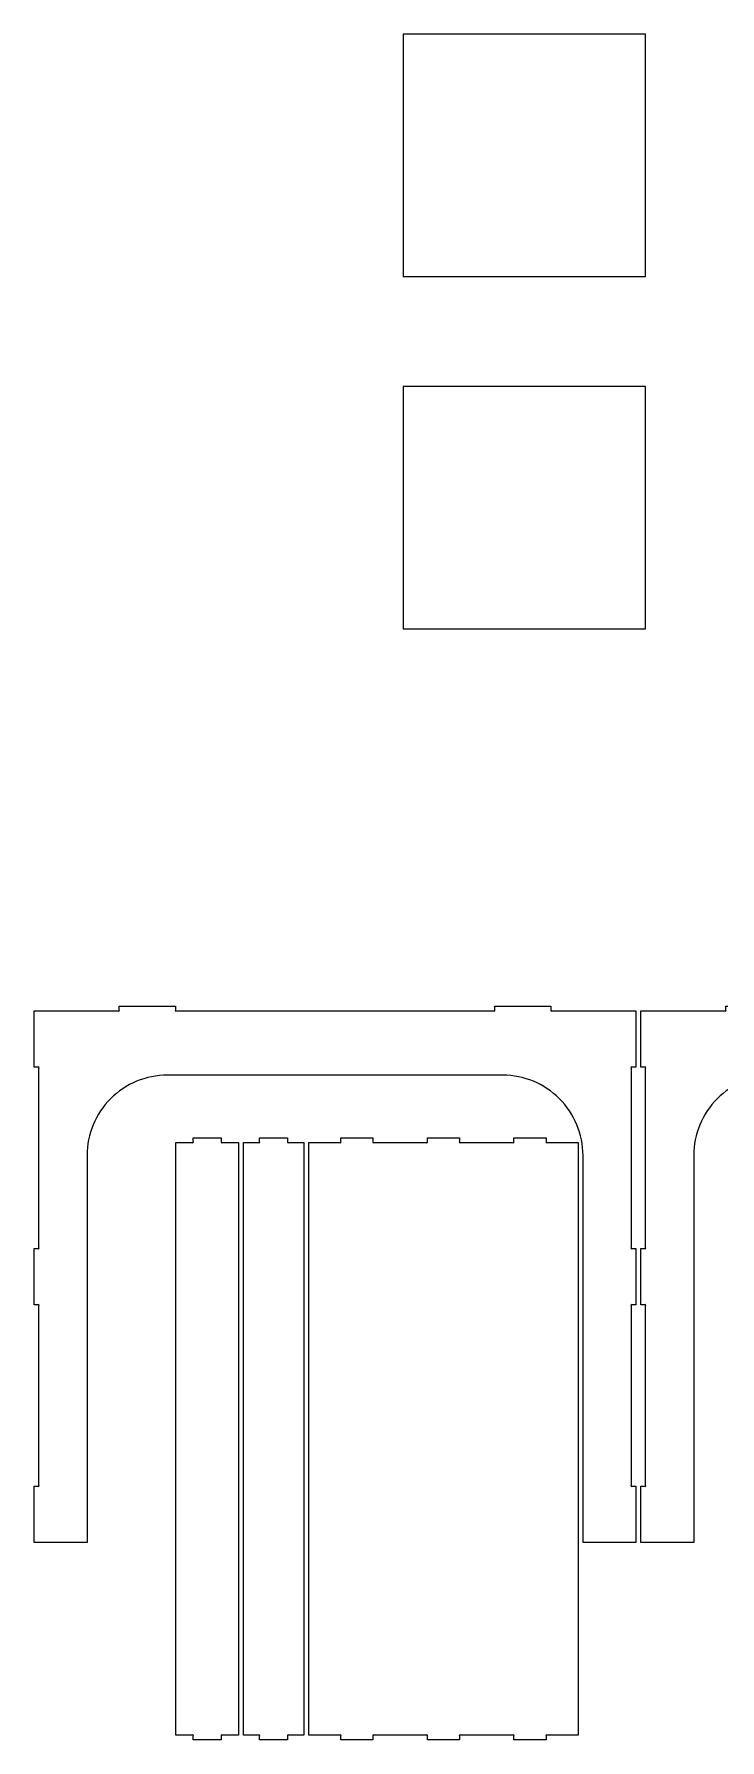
# Model space of a CAD drawing. Header units: millimetres. Extents: x -3384 to 3389, y -1572 to 2591.
# Drawn here: x -919 to -64, y 467 to 2591 of the extents above; entities that cross this region are included whole.
import ezdxf

# ---------------------------------------------------------------- set-up
doc = ezdxf.new("R2010")
doc.units = ezdxf.units.MM
doc.header["$MEASUREMENT"] = 0
doc.layers.add('Camada 1', color=7, linetype='Continuous')

msp = doc.modelspace()

# ---------------------------------------------------------------- linework, layer by layer
at = {"layer": 'Camada 1', "color": 230}
msp.add_lwpolyline([(-458.7279, 2289.1818), (-156.7415, 2289.1818), (-156.7415, 2591.1682), (-458.7279, 2591.1682), (-458.7279, 2289.1818)], close=True, dxfattribs=at)
at = {"layer": 'Camada 1', "color": 30}
msp.add_lwpolyline([(-458.7279, 1850.3575), (-156.7415, 1850.3575), (-156.7415, 2152.3439), (-458.7279, 2152.3439), (-458.7279, 1850.3575)], close=True, dxfattribs=at)
at = {"layer": 'Camada 1', "color": 230, "lineweight": 9}
for points, knots in [([(-813.9843, 1374.4552), (-813.9843, 1374.4552), (-918.5701, 1374.4552), (-918.5701, 1374.4552), (-918.5701, 1374.4552), (-918.5701, 1374.4552), (-918.5701, 1304.4552), (-918.5701, 1304.4552), (-918.5701, 1304.4552), (-918.5701, 1304.4552), (-913.9843, 1304.4552), (-913.9843, 1304.4552), (-913.9843, 1304.4552), (-913.5938, 1304.8457), (-912.9606, 1304.8457), (-912.5701, 1304.4552), (-912.5701, 1304.4552), (-912.1796, 1304.0647), (-912.1796, 1303.4315), (-912.5701, 1303.041), (-912.5701, 1303.041), (-912.5701, 1303.041), (-912.5701, 1079.8963), (-912.5701, 1079.8963), (-912.5701, 1079.8963), (-912.1796, 1079.5058), (-912.1796, 1078.8726), (-912.5701, 1078.4821), (-912.5701, 1078.4821), (-912.9606, 1078.0916), (-913.5938, 1078.0916), (-913.9843, 1078.4821), (-913.9843, 1078.4821), (-913.9843, 1078.4821), (-918.5701, 1078.4821), (-918.5701, 1078.4821), (-918.5701, 1078.4821), (-918.5701, 1078.4821), (-918.5701, 1008.4821), (-918.5701, 1008.4821), (-918.5701, 1008.4821), (-918.5701, 1008.4821), (-913.9843, 1008.4821), (-913.9843, 1008.4821), (-913.9843, 1008.4821), (-913.5938, 1008.8726), (-912.9606, 1008.8726), (-912.5701, 1008.4821), (-912.5701, 1008.4821), (-912.1796, 1008.0916), (-912.1796, 1007.4584), (-912.5701, 1007.0679), (-912.5701, 1007.0679), (-912.5701, 1007.0679), (-912.5701, 783.9232), (-912.5701, 783.9232), (-912.5701, 783.9232), (-912.1796, 783.5327), (-912.1796, 782.8995), (-912.5701, 782.509), (-912.5701, 782.509), (-912.9606, 782.1185), (-913.5938, 782.1185), (-913.9843, 782.509), (-913.9843, 782.509), (-913.9843, 782.509), (-918.5701, 782.509), (-918.5701, 782.509), (-918.5701, 782.509), (-918.5701, 782.509), (-918.5701, 712.509), (-918.5701, 712.509), (-918.5701, 712.509), (-918.5701, 712.509), (-852.5701, 712.509), (-852.5701, 712.509), (-852.5701, 712.509), (-852.5701, 712.509), (-852.5701, 1194.4553), (-852.5701, 1194.4553), (-852.5701, 1194.4553), (-852.5701, 1220.9768), (-842.0344, 1246.4122), (-823.2808, 1265.1659), (-823.2808, 1265.1659), (-804.5271, 1283.9195), (-779.0917, 1294.4552), (-752.5701, 1294.4552), (-752.5701, 1294.4552), (-752.5701, 1294.4552), (-334.5703, 1294.4552), (-334.5703, 1294.4552), (-334.5703, 1294.4552), (-308.0487, 1294.4552), (-282.6133, 1283.9195), (-263.8596, 1265.1659), (-263.8596, 1265.1659), (-245.106, 1246.4122), (-234.5703, 1220.9768), (-234.5703, 1194.4553), (-234.5703, 1194.4553), (-234.5703, 1194.4553), (-234.5703, 712.509), (-234.5703, 712.509), (-234.5703, 712.509), (-234.5703, 712.509), (-168.5703, 712.509), (-168.5703, 712.509), (-168.5703, 712.509), (-168.5703, 712.509), (-168.5703, 782.509), (-168.5703, 782.509), (-168.5703, 782.509), (-168.5703, 782.509), (-173.1561, 782.509), (-173.1561, 782.509), (-173.1561, 782.509), (-173.5466, 782.1185), (-174.1798, 782.1185), (-174.5703, 782.509), (-174.5703, 782.509), (-174.9608, 782.8995), (-174.9608, 783.5327), (-174.5703, 783.9232), (-174.5703, 783.9232), (-174.5703, 783.9232), (-174.5703, 1007.0679), (-174.5703, 1007.0679), (-174.5703, 1007.0679), (-174.9608, 1007.4584), (-174.9608, 1008.0916), (-174.5703, 1008.4821), (-174.5703, 1008.4821), (-174.1798, 1008.8726), (-173.5466, 1008.8726), (-173.1561, 1008.4821), (-173.1561, 1008.4821), (-173.1561, 1008.4821), (-168.5703, 1008.4821), (-168.5703, 1008.4821), (-168.5703, 1008.4821), (-168.5703, 1008.4821), (-168.5703, 1078.4821), (-168.5703, 1078.4821), (-168.5703, 1078.4821), (-168.5703, 1078.4821), (-173.1561, 1078.4821), (-173.1561, 1078.4821), (-173.1561, 1078.4821), (-173.5466, 1078.0916), (-174.1798, 1078.0916), (-174.5703, 1078.4821), (-174.5703, 1078.4821), (-174.9608, 1078.8726), (-174.9608, 1079.5058), (-174.5703, 1079.8963), (-174.5703, 1079.8963), (-174.5703, 1079.8963), (-174.5703, 1303.041), (-174.5703, 1303.041), (-174.5703, 1303.041), (-174.9608, 1303.4315), (-174.9608, 1304.0647), (-174.5703, 1304.4552), (-174.5703, 1304.4552), (-174.1798, 1304.8457), (-173.5466, 1304.8457), (-173.1561, 1304.4552), (-173.1561, 1304.4552), (-173.1561, 1304.4552), (-168.5703, 1304.4552), (-168.5703, 1304.4552), (-168.5703, 1304.4552), (-168.5703, 1304.4552), (-168.5703, 1374.4552), (-168.5703, 1374.4552), (-168.5703, 1374.4552), (-168.5703, 1374.4552), (-273.1561, 1374.4552), (-273.1561, 1374.4552), (-273.1561, 1374.4552), (-273.5466, 1374.0647), (-274.1798, 1374.0647), (-274.5703, 1374.4552), (-274.5703, 1374.4552), (-274.9608, 1374.8457), (-274.9608, 1375.4789), (-274.5703, 1375.8694), (-274.5703, 1375.8694), (-274.5703, 1375.8694), (-274.5703, 1380.4552), (-274.5703, 1380.4552), (-274.5703, 1380.4552), (-274.5703, 1380.4552), (-344.5703, 1380.4552), (-344.5703, 1380.4552), (-344.5703, 1380.4552), (-344.5703, 1380.4552), (-344.5703, 1375.8694), (-344.5703, 1375.8694), (-344.5703, 1375.8694), (-344.1798, 1375.4789), (-344.1798, 1374.8457), (-344.5703, 1374.4552), (-344.5703, 1374.4552), (-344.9608, 1374.0647), (-345.594, 1374.0647), (-345.9845, 1374.4552), (-345.9845, 1374.4552), (-345.9845, 1374.4552), (-741.1559, 1374.4552), (-741.1559, 1374.4552), (-741.1559, 1374.4552), (-741.5464, 1374.0647), (-742.1796, 1374.0647), (-742.5702, 1374.4553), (-742.5702, 1374.4553), (-742.9606, 1374.8459), (-742.9606, 1375.4788), (-742.5702, 1375.8693), (-742.5702, 1375.8693), (-742.5702, 1375.8693), (-742.5702, 1380.4552), (-742.5702, 1380.4552), (-742.5702, 1380.4552), (-742.5702, 1380.4552), (-812.5701, 1380.4552), (-812.5701, 1380.4552), (-812.5701, 1380.4552), (-812.5701, 1380.4552), (-812.5701, 1375.8694), (-812.5701, 1375.8694), (-812.5701, 1375.8694), (-812.1796, 1375.4789), (-812.1796, 1374.8457), (-812.5701, 1374.4552), (-812.5701, 1374.4552), (-812.9606, 1374.0647), (-813.5938, 1374.0647), (-813.9843, 1374.4552)], [0, 0, 0, 0, 0.016393443, 0.016393443, 0.016393443, 0.016393443, 0.032786885, 0.032786885, 0.032786885, 0.032786885, 0.049180328, 0.049180328, 0.049180328, 0.049180328, 0.06557377, 0.06557377, 0.06557377, 0.06557377, 0.081967213, 0.081967213, 0.081967213, 0.081967213, 0.098360656, 0.098360656, 0.098360656, 0.098360656, 0.114754098, 0.114754098, 0.114754098, 0.114754098, 0.131147541, 0.131147541, 0.131147541, 0.131147541, 0.147540984, 0.147540984, 0.147540984, 0.147540984, 0.163934426, 0.163934426, 0.163934426, 0.163934426, 0.180327869, 0.180327869, 0.180327869, 0.180327869, 0.196721311, 0.196721311, 0.196721311, 0.196721311, 0.213114754, 0.213114754, 0.213114754, 0.213114754, 0.229508197, 0.229508197, 0.229508197, 0.229508197, 0.245901639, 0.245901639, 0.245901639, 0.245901639, 0.262295082, 0.262295082, 0.262295082, 0.262295082, 0.278688525, 0.278688525, 0.278688525, 0.278688525, 0.295081967, 0.295081967, 0.295081967, 0.295081967, 0.31147541, 0.31147541, 0.31147541, 0.31147541, 0.327868852, 0.327868852, 0.327868852, 0.327868852, 0.344262295, 0.344262295, 0.344262295, 0.344262295, 0.360655738, 0.360655738, 0.360655738, 0.360655738, 0.37704918, 0.37704918, 0.37704918, 0.37704918, 0.393442623, 0.393442623, 0.393442623, 0.393442623, 0.409836066, 0.409836066, 0.409836066, 0.409836066, 0.426229508, 0.426229508, 0.426229508, 0.426229508, 0.442622951, 0.442622951, 0.442622951, 0.442622951, 0.459016393, 0.459016393, 0.459016393, 0.459016393, 0.475409836, 0.475409836, 0.475409836, 0.475409836, 0.491803279, 0.491803279, 0.491803279, 0.491803279, 0.508196721, 0.508196721, 0.508196721, 0.508196721, 0.524590164, 0.524590164, 0.524590164, 0.524590164, 0.540983607, 0.540983607, 0.540983607, 0.540983607, 0.557377049, 0.557377049, 0.557377049, 0.557377049, 0.573770492, 0.573770492, 0.573770492, 0.573770492, 0.590163934, 0.590163934, 0.590163934, 0.590163934, 0.606557377, 0.606557377, 0.606557377, 0.606557377, 0.62295082, 0.62295082, 0.62295082, 0.62295082, 0.639344262, 0.639344262, 0.639344262, 0.639344262, 0.655737705, 0.655737705, 0.655737705, 0.655737705, 0.672131148, 0.672131148, 0.672131148, 0.672131148, 0.68852459, 0.68852459, 0.68852459, 0.68852459, 0.704918033, 0.704918033, 0.704918033, 0.704918033, 0.721311475, 0.721311475, 0.721311475, 0.721311475, 0.737704918, 0.737704918, 0.737704918, 0.737704918, 0.754098361, 0.754098361, 0.754098361, 0.754098361, 0.770491803, 0.770491803, 0.770491803, 0.770491803, 0.786885246, 0.786885246, 0.786885246, 0.786885246, 0.803278689, 0.803278689, 0.803278689, 0.803278689, 0.819672131, 0.819672131, 0.819672131, 0.819672131, 0.836065574, 0.836065574, 0.836065574, 0.836065574, 0.852459016, 0.852459016, 0.852459016, 0.852459016, 0.868852459, 0.868852459, 0.868852459, 0.868852459, 0.885245902, 0.885245902, 0.885245902, 0.885245902, 0.901639344, 0.901639344, 0.901639344, 0.901639344, 0.918032787, 0.918032787, 0.918032787, 0.918032787, 0.93442623, 0.93442623, 0.93442623, 0.93442623, 0.950819672, 0.950819672, 0.950819672, 0.950819672, 0.967213115, 0.967213115, 0.967213115, 0.967213115, 1, 1, 1, 1]), ([(587.4295, 1374.4552), (587.4295, 1374.4552), (482.8437, 1374.4552), (482.8437, 1374.4552), (482.8437, 1374.4552), (482.4532, 1374.0647), (481.82, 1374.0647), (481.4295, 1374.4552), (481.4295, 1374.4552), (481.039, 1374.8457), (481.039, 1375.4789), (481.4295, 1375.8694), (481.4295, 1375.8694), (481.4295, 1375.8694), (481.4295, 1380.4552), (481.4295, 1380.4552), (481.4295, 1380.4552), (481.4295, 1380.4552), (411.4295, 1380.4552), (411.4295, 1380.4552), (411.4295, 1380.4552), (411.4295, 1380.4552), (411.4295, 1375.8694), (411.4295, 1375.8694), (411.4295, 1375.8694), (411.82, 1375.4789), (411.82, 1374.8457), (411.4295, 1374.4552), (411.4295, 1374.4552), (411.039, 1374.0647), (410.4058, 1374.0647), (410.0153, 1374.4552), (410.0153, 1374.4552), (410.0153, 1374.4552), (14.8439, 1374.4552), (14.8439, 1374.4552), (14.8439, 1374.4552), (14.4534, 1374.0647), (13.8202, 1374.0647), (13.4296, 1374.4553), (13.4296, 1374.4553), (13.0392, 1374.8459), (13.0392, 1375.4788), (13.4296, 1375.8693), (13.4296, 1375.8693), (13.4296, 1375.8693), (13.4296, 1380.4552), (13.4296, 1380.4552), (13.4296, 1380.4552), (13.4296, 1380.4552), (-56.5703, 1380.4552), (-56.5703, 1380.4552), (-56.5703, 1380.4552), (-56.5703, 1380.4552), (-56.5703, 1375.8694), (-56.5703, 1375.8694), (-56.5703, 1375.8694), (-56.1798, 1375.4789), (-56.1798, 1374.8457), (-56.5703, 1374.4552), (-56.5703, 1374.4552), (-56.9608, 1374.0647), (-57.594, 1374.0647), (-57.9845, 1374.4552), (-57.9845, 1374.4552), (-57.9845, 1374.4552), (-162.5703, 1374.4552), (-162.5703, 1374.4552), (-162.5703, 1374.4552), (-162.5703, 1374.4552), (-162.5703, 1304.4552), (-162.5703, 1304.4552), (-162.5703, 1304.4552), (-162.5703, 1304.4552), (-157.9845, 1304.4552), (-157.9845, 1304.4552), (-157.9845, 1304.4552), (-157.594, 1304.8457), (-156.9608, 1304.8457), (-156.5703, 1304.4552), (-156.5703, 1304.4552), (-156.1798, 1304.0647), (-156.1798, 1303.4315), (-156.5703, 1303.041), (-156.5703, 1303.041), (-156.5703, 1303.041), (-156.5703, 1079.8963), (-156.5703, 1079.8963), (-156.5703, 1079.8963), (-156.1798, 1079.5058), (-156.1798, 1078.8726), (-156.5703, 1078.4821), (-156.5703, 1078.4821), (-156.9608, 1078.0916), (-157.594, 1078.0916), (-157.9845, 1078.4821), (-157.9845, 1078.4821), (-157.9845, 1078.4821), (-162.5703, 1078.4821), (-162.5703, 1078.4821), (-162.5703, 1078.4821), (-162.5703, 1078.4821), (-162.5703, 1008.4821), (-162.5703, 1008.4821), (-162.5703, 1008.4821), (-162.5703, 1008.4821), (-157.9845, 1008.4821), (-157.9845, 1008.4821), (-157.9845, 1008.4821), (-157.594, 1008.8726), (-156.9608, 1008.8726), (-156.5703, 1008.4821), (-156.5703, 1008.4821), (-156.1798, 1008.0916), (-156.1798, 1007.4584), (-156.5703, 1007.0679), (-156.5703, 1007.0679), (-156.5703, 1007.0679), (-156.5703, 783.9232), (-156.5703, 783.9232), (-156.5703, 783.9232), (-156.1798, 783.5327), (-156.1798, 782.8995), (-156.5703, 782.509), (-156.5703, 782.509), (-156.9608, 782.1185), (-157.594, 782.1185), (-157.9845, 782.509), (-157.9845, 782.509), (-157.9845, 782.509), (-162.5703, 782.509), (-162.5703, 782.509), (-162.5703, 782.509), (-162.5703, 782.509), (-162.5703, 712.509), (-162.5703, 712.509), (-162.5703, 712.509), (-162.5703, 712.509), (-96.5703, 712.509), (-96.5703, 712.509), (-96.5703, 712.509), (-96.5703, 712.509), (-96.5703, 1194.4553), (-96.5703, 1194.4553), (-96.5703, 1194.4553), (-96.5703, 1220.9768), (-86.0346, 1246.4122), (-67.281, 1265.1659), (-67.281, 1265.1659), (-48.5273, 1283.9195), (-23.0919, 1294.4552), (3.4297, 1294.4552), (3.4297, 1294.4552), (3.4297, 1294.4552), (421.4295, 1294.4552), (421.4295, 1294.4552), (421.4295, 1294.4552), (447.9511, 1294.4552), (473.3865, 1283.9195), (492.1402, 1265.1659), (492.1402, 1265.1659), (510.8938, 1246.4122), (521.4295, 1220.9768), (521.4295, 1194.4553), (521.4295, 1194.4553), (521.4295, 1194.4553), (521.4295, 712.509), (521.4295, 712.509), (521.4295, 712.509), (521.4295, 712.509), (587.4295, 712.509), (587.4295, 712.509), (587.4295, 712.509), (587.4295, 712.509), (587.4295, 782.509), (587.4295, 782.509), (587.4295, 782.509), (587.4295, 782.509), (582.8437, 782.509), (582.8437, 782.509), (582.8437, 782.509), (582.4532, 782.1185), (581.82, 782.1185), (581.4295, 782.509), (581.4295, 782.509), (581.039, 782.8995), (581.039, 783.5327), (581.4295, 783.9232), (581.4295, 783.9232), (581.4295, 783.9232), (581.4295, 1007.0679), (581.4295, 1007.0679), (581.4295, 1007.0679), (581.039, 1007.4584), (581.039, 1008.0916), (581.4295, 1008.4821), (581.4295, 1008.4821), (581.82, 1008.8726), (582.4532, 1008.8726), (582.8437, 1008.4821), (582.8437, 1008.4821), (582.8437, 1008.4821), (587.4295, 1008.4821), (587.4295, 1008.4821), (587.4295, 1008.4821), (587.4295, 1008.4821), (587.4295, 1078.4821), (587.4295, 1078.4821), (587.4295, 1078.4821), (587.4295, 1078.4821), (582.8437, 1078.4821), (582.8437, 1078.4821), (582.8437, 1078.4821), (582.4532, 1078.0916), (581.82, 1078.0916), (581.4295, 1078.4821), (581.4295, 1078.4821), (581.039, 1078.8726), (581.039, 1079.5058), (581.4295, 1079.8963), (581.4295, 1079.8963), (581.4295, 1079.8963), (581.4295, 1303.041), (581.4295, 1303.041), (581.4295, 1303.041), (581.039, 1303.4315), (581.039, 1304.0647), (581.4295, 1304.4552), (581.4295, 1304.4552), (581.82, 1304.8457), (582.4532, 1304.8457), (582.8437, 1304.4552), (582.8437, 1304.4552), (582.8437, 1304.4552), (587.4295, 1304.4552), (587.4295, 1304.4552), (587.4295, 1304.4552), (587.4295, 1304.4552), (587.4295, 1374.4552), (587.4295, 1374.4552)], [0, 0, 0, 0, 0.016393443, 0.016393443, 0.016393443, 0.016393443, 0.032786885, 0.032786885, 0.032786885, 0.032786885, 0.049180328, 0.049180328, 0.049180328, 0.049180328, 0.06557377, 0.06557377, 0.06557377, 0.06557377, 0.081967213, 0.081967213, 0.081967213, 0.081967213, 0.098360656, 0.098360656, 0.098360656, 0.098360656, 0.114754098, 0.114754098, 0.114754098, 0.114754098, 0.131147541, 0.131147541, 0.131147541, 0.131147541, 0.147540984, 0.147540984, 0.147540984, 0.147540984, 0.163934426, 0.163934426, 0.163934426, 0.163934426, 0.180327869, 0.180327869, 0.180327869, 0.180327869, 0.196721311, 0.196721311, 0.196721311, 0.196721311, 0.213114754, 0.213114754, 0.213114754, 0.213114754, 0.229508197, 0.229508197, 0.229508197, 0.229508197, 0.245901639, 0.245901639, 0.245901639, 0.245901639, 0.262295082, 0.262295082, 0.262295082, 0.262295082, 0.278688525, 0.278688525, 0.278688525, 0.278688525, 0.295081967, 0.295081967, 0.295081967, 0.295081967, 0.31147541, 0.31147541, 0.31147541, 0.31147541, 0.327868852, 0.327868852, 0.327868852, 0.327868852, 0.344262295, 0.344262295, 0.344262295, 0.344262295, 0.360655738, 0.360655738, 0.360655738, 0.360655738, 0.37704918, 0.37704918, 0.37704918, 0.37704918, 0.393442623, 0.393442623, 0.393442623, 0.393442623, 0.409836066, 0.409836066, 0.409836066, 0.409836066, 0.426229508, 0.426229508, 0.426229508, 0.426229508, 0.442622951, 0.442622951, 0.442622951, 0.442622951, 0.459016393, 0.459016393, 0.459016393, 0.459016393, 0.475409836, 0.475409836, 0.475409836, 0.475409836, 0.491803279, 0.491803279, 0.491803279, 0.491803279, 0.508196721, 0.508196721, 0.508196721, 0.508196721, 0.524590164, 0.524590164, 0.524590164, 0.524590164, 0.540983607, 0.540983607, 0.540983607, 0.540983607, 0.557377049, 0.557377049, 0.557377049, 0.557377049, 0.573770492, 0.573770492, 0.573770492, 0.573770492, 0.590163934, 0.590163934, 0.590163934, 0.590163934, 0.606557377, 0.606557377, 0.606557377, 0.606557377, 0.62295082, 0.62295082, 0.62295082, 0.62295082, 0.639344262, 0.639344262, 0.639344262, 0.639344262, 0.655737705, 0.655737705, 0.655737705, 0.655737705, 0.672131148, 0.672131148, 0.672131148, 0.672131148, 0.68852459, 0.68852459, 0.68852459, 0.68852459, 0.704918033, 0.704918033, 0.704918033, 0.704918033, 0.721311475, 0.721311475, 0.721311475, 0.721311475, 0.737704918, 0.737704918, 0.737704918, 0.737704918, 0.754098361, 0.754098361, 0.754098361, 0.754098361, 0.770491803, 0.770491803, 0.770491803, 0.770491803, 0.786885246, 0.786885246, 0.786885246, 0.786885246, 0.803278689, 0.803278689, 0.803278689, 0.803278689, 0.819672131, 0.819672131, 0.819672131, 0.819672131, 0.836065574, 0.836065574, 0.836065574, 0.836065574, 0.852459016, 0.852459016, 0.852459016, 0.852459016, 0.868852459, 0.868852459, 0.868852459, 0.868852459, 0.885245902, 0.885245902, 0.885245902, 0.885245902, 0.901639344, 0.901639344, 0.901639344, 0.901639344, 0.918032787, 0.918032787, 0.918032787, 0.918032787, 0.93442623, 0.93442623, 0.93442623, 0.93442623, 0.950819672, 0.950819672, 0.950819672, 0.950819672, 0.967213115, 0.967213115, 0.967213115, 0.967213115, 1, 1, 1, 1]), ([(-685.3362, 1216.5609), (-685.3362, 1216.5609), (-720.3361, 1216.5609), (-720.3361, 1216.5609), (-720.3361, 1216.5609), (-720.3361, 1216.5609), (-720.3362, 1211.9751), (-720.3362, 1211.9751), (-720.3362, 1211.9751), (-719.9457, 1211.5846), (-719.9457, 1210.9514), (-720.3362, 1210.5609), (-720.3362, 1210.5609), (-720.7267, 1210.1704), (-721.3599, 1210.1704), (-721.7504, 1210.5609), (-721.7504, 1210.5609), (-721.7504, 1210.5609), (-741.8361, 1210.5609), (-741.8361, 1210.5609), (-741.8361, 1210.5609), (-741.8361, 1210.5609), (-741.8361, 472.5618), (-741.8361, 472.5618), (-741.8361, 472.5618), (-741.8361, 472.5618), (-721.7503, 472.5618), (-721.7503, 472.5618), (-721.7503, 472.5618), (-721.3598, 472.9523), (-720.7266, 472.9523), (-720.3361, 472.5618), (-720.3361, 472.5618), (-719.9456, 472.1713), (-719.9456, 471.5381), (-720.3361, 471.1476), (-720.3361, 471.1476), (-720.3361, 471.1476), (-720.3361, 466.5618), (-720.3361, 466.5618), (-720.3361, 466.5618), (-720.3361, 466.5618), (-685.3362, 466.5618), (-685.3362, 466.5618), (-685.3362, 466.5618), (-685.3362, 466.5618), (-685.3362, 471.1476), (-685.3362, 471.1476), (-685.3362, 471.1476), (-685.7267, 471.5381), (-685.7267, 472.1713), (-685.3362, 472.5618), (-685.3362, 472.5618), (-684.9457, 472.9523), (-684.3125, 472.9523), (-683.922, 472.5618), (-683.922, 472.5618), (-683.922, 472.5618), (-663.8362, 472.5618), (-663.8362, 472.5618), (-663.8362, 472.5618), (-663.8362, 472.5618), (-663.8362, 1210.5609), (-663.8362, 1210.5609), (-663.8362, 1210.5609), (-663.8362, 1210.5609), (-683.922, 1210.5609), (-683.922, 1210.5609), (-683.922, 1210.5609), (-684.3125, 1210.1704), (-684.9457, 1210.1704), (-685.3362, 1210.5609), (-685.3362, 1210.5609), (-685.7267, 1210.9514), (-685.7267, 1211.5846), (-685.3362, 1211.9751), (-685.3362, 1211.9751), (-685.3362, 1211.9751), (-685.3362, 1216.5609), (-685.3362, 1216.5609)], [0, 0, 0, 0, 0.047619048, 0.047619048, 0.047619048, 0.047619048, 0.095238095, 0.095238095, 0.095238095, 0.095238095, 0.142857143, 0.142857143, 0.142857143, 0.142857143, 0.19047619, 0.19047619, 0.19047619, 0.19047619, 0.238095238, 0.238095238, 0.238095238, 0.238095238, 0.285714286, 0.285714286, 0.285714286, 0.285714286, 0.333333333, 0.333333333, 0.333333333, 0.333333333, 0.380952381, 0.380952381, 0.380952381, 0.380952381, 0.428571429, 0.428571429, 0.428571429, 0.428571429, 0.476190476, 0.476190476, 0.476190476, 0.476190476, 0.523809524, 0.523809524, 0.523809524, 0.523809524, 0.571428571, 0.571428571, 0.571428571, 0.571428571, 0.619047619, 0.619047619, 0.619047619, 0.619047619, 0.666666667, 0.666666667, 0.666666667, 0.666666667, 0.714285714, 0.714285714, 0.714285714, 0.714285714, 0.761904762, 0.761904762, 0.761904762, 0.761904762, 0.80952381, 0.80952381, 0.80952381, 0.80952381, 0.857142857, 0.857142857, 0.857142857, 0.857142857, 0.904761905, 0.904761905, 0.904761905, 0.904761905, 1, 1, 1, 1]), ([(-582.3662, 1210.5618), (-582.3662, 1210.5618), (-601.187, 1210.5618), (-601.187, 1210.5618), (-601.187, 1210.5618), (-601.5775, 1210.1713), (-602.2107, 1210.1713), (-602.6012, 1210.5618), (-602.6012, 1210.5618), (-602.9917, 1210.9523), (-602.9917, 1211.5855), (-602.6012, 1211.976), (-602.6012, 1211.976), (-602.6012, 1211.976), (-602.6012, 1216.5618), (-602.6012, 1216.5618), (-602.6012, 1216.5618), (-602.6012, 1216.5618), (-637.6012, 1216.5618), (-637.6012, 1216.5618), (-637.6012, 1216.5618), (-637.6012, 1216.5618), (-637.6012, 1211.976), (-637.6012, 1211.976), (-637.6012, 1211.976), (-637.2107, 1211.5855), (-637.2107, 1210.9523), (-637.6012, 1210.5618), (-637.6012, 1210.5618), (-637.9917, 1210.1713), (-638.6249, 1210.1713), (-639.0154, 1210.5618), (-639.0154, 1210.5618), (-639.0154, 1210.5618), (-657.8362, 1210.5618), (-657.8362, 1210.5618), (-657.8362, 1210.5618), (-657.8362, 1210.5618), (-657.8362, 472.5618), (-657.8362, 472.5618), (-657.8362, 472.5618), (-657.8362, 472.5618), (-639.0154, 472.5618), (-639.0154, 472.5618), (-639.0154, 472.5618), (-638.6249, 472.9523), (-637.9917, 472.9523), (-637.6012, 472.5618), (-637.6012, 472.5618), (-637.2107, 472.1713), (-637.2107, 471.5381), (-637.6012, 471.1476), (-637.6012, 471.1476), (-637.6012, 471.1476), (-637.6012, 466.5618), (-637.6012, 466.5618), (-637.6012, 466.5618), (-637.6012, 466.5618), (-602.6012, 466.5618), (-602.6012, 466.5618), (-602.6012, 466.5618), (-602.6012, 466.5618), (-602.6012, 471.1476), (-602.6012, 471.1476), (-602.6012, 471.1476), (-602.9917, 471.5381), (-602.9917, 472.1713), (-602.6012, 472.5618), (-602.6012, 472.5618), (-602.2107, 472.9523), (-601.5775, 472.9523), (-601.187, 472.5618), (-601.187, 472.5618), (-601.187, 472.5618), (-582.3662, 472.5618), (-582.3662, 472.5618), (-582.3662, 472.5618), (-582.3662, 472.5618), (-582.3662, 1210.5618), (-582.3662, 1210.5618)], [0, 0, 0, 0, 0.047619048, 0.047619048, 0.047619048, 0.047619048, 0.095238095, 0.095238095, 0.095238095, 0.095238095, 0.142857143, 0.142857143, 0.142857143, 0.142857143, 0.19047619, 0.19047619, 0.19047619, 0.19047619, 0.238095238, 0.238095238, 0.238095238, 0.238095238, 0.285714286, 0.285714286, 0.285714286, 0.285714286, 0.333333333, 0.333333333, 0.333333333, 0.333333333, 0.380952381, 0.380952381, 0.380952381, 0.380952381, 0.428571429, 0.428571429, 0.428571429, 0.428571429, 0.476190476, 0.476190476, 0.476190476, 0.476190476, 0.523809524, 0.523809524, 0.523809524, 0.523809524, 0.571428571, 0.571428571, 0.571428571, 0.571428571, 0.619047619, 0.619047619, 0.619047619, 0.619047619, 0.666666667, 0.666666667, 0.666666667, 0.666666667, 0.714285714, 0.714285714, 0.714285714, 0.714285714, 0.761904762, 0.761904762, 0.761904762, 0.761904762, 0.80952381, 0.80952381, 0.80952381, 0.80952381, 0.857142857, 0.857142857, 0.857142857, 0.857142857, 0.904761905, 0.904761905, 0.904761905, 0.904761905, 1, 1, 1, 1]), ([(-240.5704, 1210.5619), (-240.5704, 1210.5619), (-279.1562, 1210.5619), (-279.1562, 1210.5619), (-279.1562, 1210.5619), (-279.5467, 1210.1714), (-280.1799, 1210.1714), (-280.5704, 1210.5619), (-280.5704, 1210.5619), (-280.9609, 1210.9524), (-280.9609, 1211.5856), (-280.5704, 1211.9761), (-280.5704, 1211.9761), (-280.5704, 1211.9761), (-280.5705, 1216.5619), (-280.5705, 1216.5619), (-280.5705, 1216.5619), (-280.5705, 1216.5619), (-320.5704, 1216.5619), (-320.5704, 1216.5619), (-320.5704, 1216.5619), (-320.5704, 1216.5619), (-320.5705, 1211.9761), (-320.5705, 1211.9761), (-320.5705, 1211.9761), (-320.18, 1211.5856), (-320.18, 1210.9524), (-320.5705, 1210.5619), (-320.5705, 1210.5619), (-320.961, 1210.1714), (-321.5942, 1210.1714), (-321.9847, 1210.5619), (-321.9847, 1210.5619), (-321.9847, 1210.5619), (-387.0541, 1210.5618), (-387.0541, 1210.5618), (-387.0541, 1210.5618), (-387.4446, 1210.1713), (-388.0778, 1210.1713), (-388.4683, 1210.5618), (-388.4683, 1210.5618), (-388.8588, 1210.9523), (-388.8588, 1211.5855), (-388.4683, 1211.976), (-388.4683, 1211.976), (-388.4683, 1211.976), (-388.4682, 1216.5618), (-388.4682, 1216.5618), (-388.4682, 1216.5618), (-388.4682, 1216.5618), (-428.4683, 1216.5618), (-428.4683, 1216.5618), (-428.4683, 1216.5618), (-428.4683, 1216.5618), (-428.4684, 1211.976), (-428.4684, 1211.976), (-428.4684, 1211.976), (-428.0779, 1211.5855), (-428.0779, 1210.9523), (-428.4684, 1210.5618), (-428.4684, 1210.5618), (-428.8589, 1210.1713), (-429.4921, 1210.1713), (-429.8826, 1210.5618), (-429.8826, 1210.5618), (-429.8826, 1210.5618), (-494.952, 1210.5617), (-494.952, 1210.5617), (-494.952, 1210.5617), (-495.3425, 1210.1712), (-495.9757, 1210.1712), (-496.3662, 1210.5617), (-496.3662, 1210.5617), (-496.7567, 1210.9522), (-496.7567, 1211.5854), (-496.3662, 1211.9759), (-496.3662, 1211.9759), (-496.3662, 1211.9759), (-496.3661, 1216.5618), (-496.3661, 1216.5618), (-496.3661, 1216.5618), (-496.3661, 1216.5618), (-536.3662, 1216.5618), (-536.3662, 1216.5618), (-536.3662, 1216.5618), (-536.3662, 1216.5618), (-536.3663, 1211.9759), (-536.3663, 1211.9759), (-536.3663, 1211.9759), (-535.9758, 1211.5854), (-535.9758, 1210.9522), (-536.3663, 1210.5617), (-536.3663, 1210.5617), (-536.7568, 1210.1712), (-537.39, 1210.1712), (-537.7805, 1210.5617), (-537.7805, 1210.5617), (-537.7805, 1210.5617), (-576.3662, 1210.5618), (-576.3662, 1210.5618), (-576.3662, 1210.5618), (-576.3662, 1210.5618), (-576.3661, 472.5618), (-576.3661, 472.5618), (-576.3661, 472.5618), (-576.3661, 472.5618), (-537.7804, 472.5618), (-537.7804, 472.5618), (-537.7804, 472.5618), (-537.3899, 472.9523), (-536.7567, 472.9523), (-536.3662, 472.5618), (-536.3662, 472.5618), (-535.9757, 472.1713), (-535.9757, 471.5381), (-536.3662, 471.1476), (-536.3662, 471.1476), (-536.3662, 471.1476), (-536.366, 466.5618), (-536.366, 466.5618), (-536.366, 466.5618), (-536.366, 466.5618), (-496.3661, 466.5618), (-496.3661, 466.5618), (-496.3661, 466.5618), (-496.3661, 466.5618), (-496.3661, 471.1476), (-496.3661, 471.1476), (-496.3661, 471.1476), (-496.7566, 471.5381), (-496.7566, 472.1713), (-496.3661, 472.5618), (-496.3661, 472.5618), (-495.9756, 472.9523), (-495.3424, 472.9523), (-494.9519, 472.5618), (-494.9519, 472.5618), (-494.9519, 472.5618), (-429.8825, 472.5619), (-429.8825, 472.5619), (-429.8825, 472.5619), (-429.492, 472.9524), (-428.8588, 472.9524), (-428.4683, 472.5619), (-428.4683, 472.5619), (-428.0778, 472.1714), (-428.0778, 471.5382), (-428.4683, 471.1477), (-428.4683, 471.1477), (-428.4683, 471.1477), (-428.4682, 466.5618), (-428.4682, 466.5618), (-428.4682, 466.5618), (-428.4682, 466.5618), (-388.4682, 466.5618), (-388.4682, 466.5618), (-388.4682, 466.5618), (-388.4682, 466.5618), (-388.4682, 471.1477), (-388.4682, 471.1477), (-388.4682, 471.1477), (-388.8587, 471.5382), (-388.8587, 472.1714), (-388.4682, 472.5619), (-388.4682, 472.5619), (-388.0777, 472.9524), (-387.4445, 472.9524), (-387.054, 472.5619), (-387.054, 472.5619), (-387.054, 472.5619), (-321.9846, 472.562), (-321.9846, 472.562), (-321.9846, 472.562), (-321.5941, 472.9525), (-320.9609, 472.9525), (-320.5704, 472.562), (-320.5704, 472.562), (-320.1799, 472.1715), (-320.1799, 471.5383), (-320.5704, 471.1478), (-320.5704, 471.1478), (-320.5704, 471.1478), (-320.5704, 466.5619), (-320.5704, 466.5619), (-320.5704, 466.5619), (-320.5704, 466.5619), (-280.5703, 466.5619), (-280.5703, 466.5619), (-280.5703, 466.5619), (-280.5703, 466.5619), (-280.5703, 471.1478), (-280.5703, 471.1478), (-280.5703, 471.1478), (-280.9608, 471.5383), (-280.9608, 472.1715), (-280.5703, 472.562), (-280.5703, 472.562), (-280.1798, 472.9525), (-279.5466, 472.9525), (-279.1561, 472.562), (-279.1561, 472.562), (-279.1561, 472.562), (-240.5703, 472.5619), (-240.5703, 472.5619), (-240.5703, 472.5619), (-240.5703, 472.5619), (-240.5704, 1210.5619), (-240.5704, 1210.5619)], [0, 0, 0, 0, 0.018867925, 0.018867925, 0.018867925, 0.018867925, 0.037735849, 0.037735849, 0.037735849, 0.037735849, 0.056603774, 0.056603774, 0.056603774, 0.056603774, 0.075471698, 0.075471698, 0.075471698, 0.075471698, 0.094339623, 0.094339623, 0.094339623, 0.094339623, 0.113207547, 0.113207547, 0.113207547, 0.113207547, 0.132075472, 0.132075472, 0.132075472, 0.132075472, 0.150943396, 0.150943396, 0.150943396, 0.150943396, 0.169811321, 0.169811321, 0.169811321, 0.169811321, 0.188679245, 0.188679245, 0.188679245, 0.188679245, 0.20754717, 0.20754717, 0.20754717, 0.20754717, 0.226415094, 0.226415094, 0.226415094, 0.226415094, 0.245283019, 0.245283019, 0.245283019, 0.245283019, 0.264150943, 0.264150943, 0.264150943, 0.264150943, 0.283018868, 0.283018868, 0.283018868, 0.283018868, 0.301886792, 0.301886792, 0.301886792, 0.301886792, 0.320754717, 0.320754717, 0.320754717, 0.320754717, 0.339622642, 0.339622642, 0.339622642, 0.339622642, 0.358490566, 0.358490566, 0.358490566, 0.358490566, 0.377358491, 0.377358491, 0.377358491, 0.377358491, 0.396226415, 0.396226415, 0.396226415, 0.396226415, 0.41509434, 0.41509434, 0.41509434, 0.41509434, 0.433962264, 0.433962264, 0.433962264, 0.433962264, 0.452830189, 0.452830189, 0.452830189, 0.452830189, 0.471698113, 0.471698113, 0.471698113, 0.471698113, 0.490566038, 0.490566038, 0.490566038, 0.490566038, 0.509433962, 0.509433962, 0.509433962, 0.509433962, 0.528301887, 0.528301887, 0.528301887, 0.528301887, 0.547169811, 0.547169811, 0.547169811, 0.547169811, 0.566037736, 0.566037736, 0.566037736, 0.566037736, 0.58490566, 0.58490566, 0.58490566, 0.58490566, 0.603773585, 0.603773585, 0.603773585, 0.603773585, 0.622641509, 0.622641509, 0.622641509, 0.622641509, 0.641509434, 0.641509434, 0.641509434, 0.641509434, 0.660377358, 0.660377358, 0.660377358, 0.660377358, 0.679245283, 0.679245283, 0.679245283, 0.679245283, 0.698113208, 0.698113208, 0.698113208, 0.698113208, 0.716981132, 0.716981132, 0.716981132, 0.716981132, 0.735849057, 0.735849057, 0.735849057, 0.735849057, 0.754716981, 0.754716981, 0.754716981, 0.754716981, 0.773584906, 0.773584906, 0.773584906, 0.773584906, 0.79245283, 0.79245283, 0.79245283, 0.79245283, 0.811320755, 0.811320755, 0.811320755, 0.811320755, 0.830188679, 0.830188679, 0.830188679, 0.830188679, 0.849056604, 0.849056604, 0.849056604, 0.849056604, 0.867924528, 0.867924528, 0.867924528, 0.867924528, 0.886792453, 0.886792453, 0.886792453, 0.886792453, 0.905660377, 0.905660377, 0.905660377, 0.905660377, 0.924528302, 0.924528302, 0.924528302, 0.924528302, 0.943396226, 0.943396226, 0.943396226, 0.943396226, 0.962264151, 0.962264151, 0.962264151, 0.962264151, 1, 1, 1, 1])]:
    msp.add_open_spline(points, degree=3, knots=knots, dxfattribs=at)

doc.saveas('drawing.dxf')
